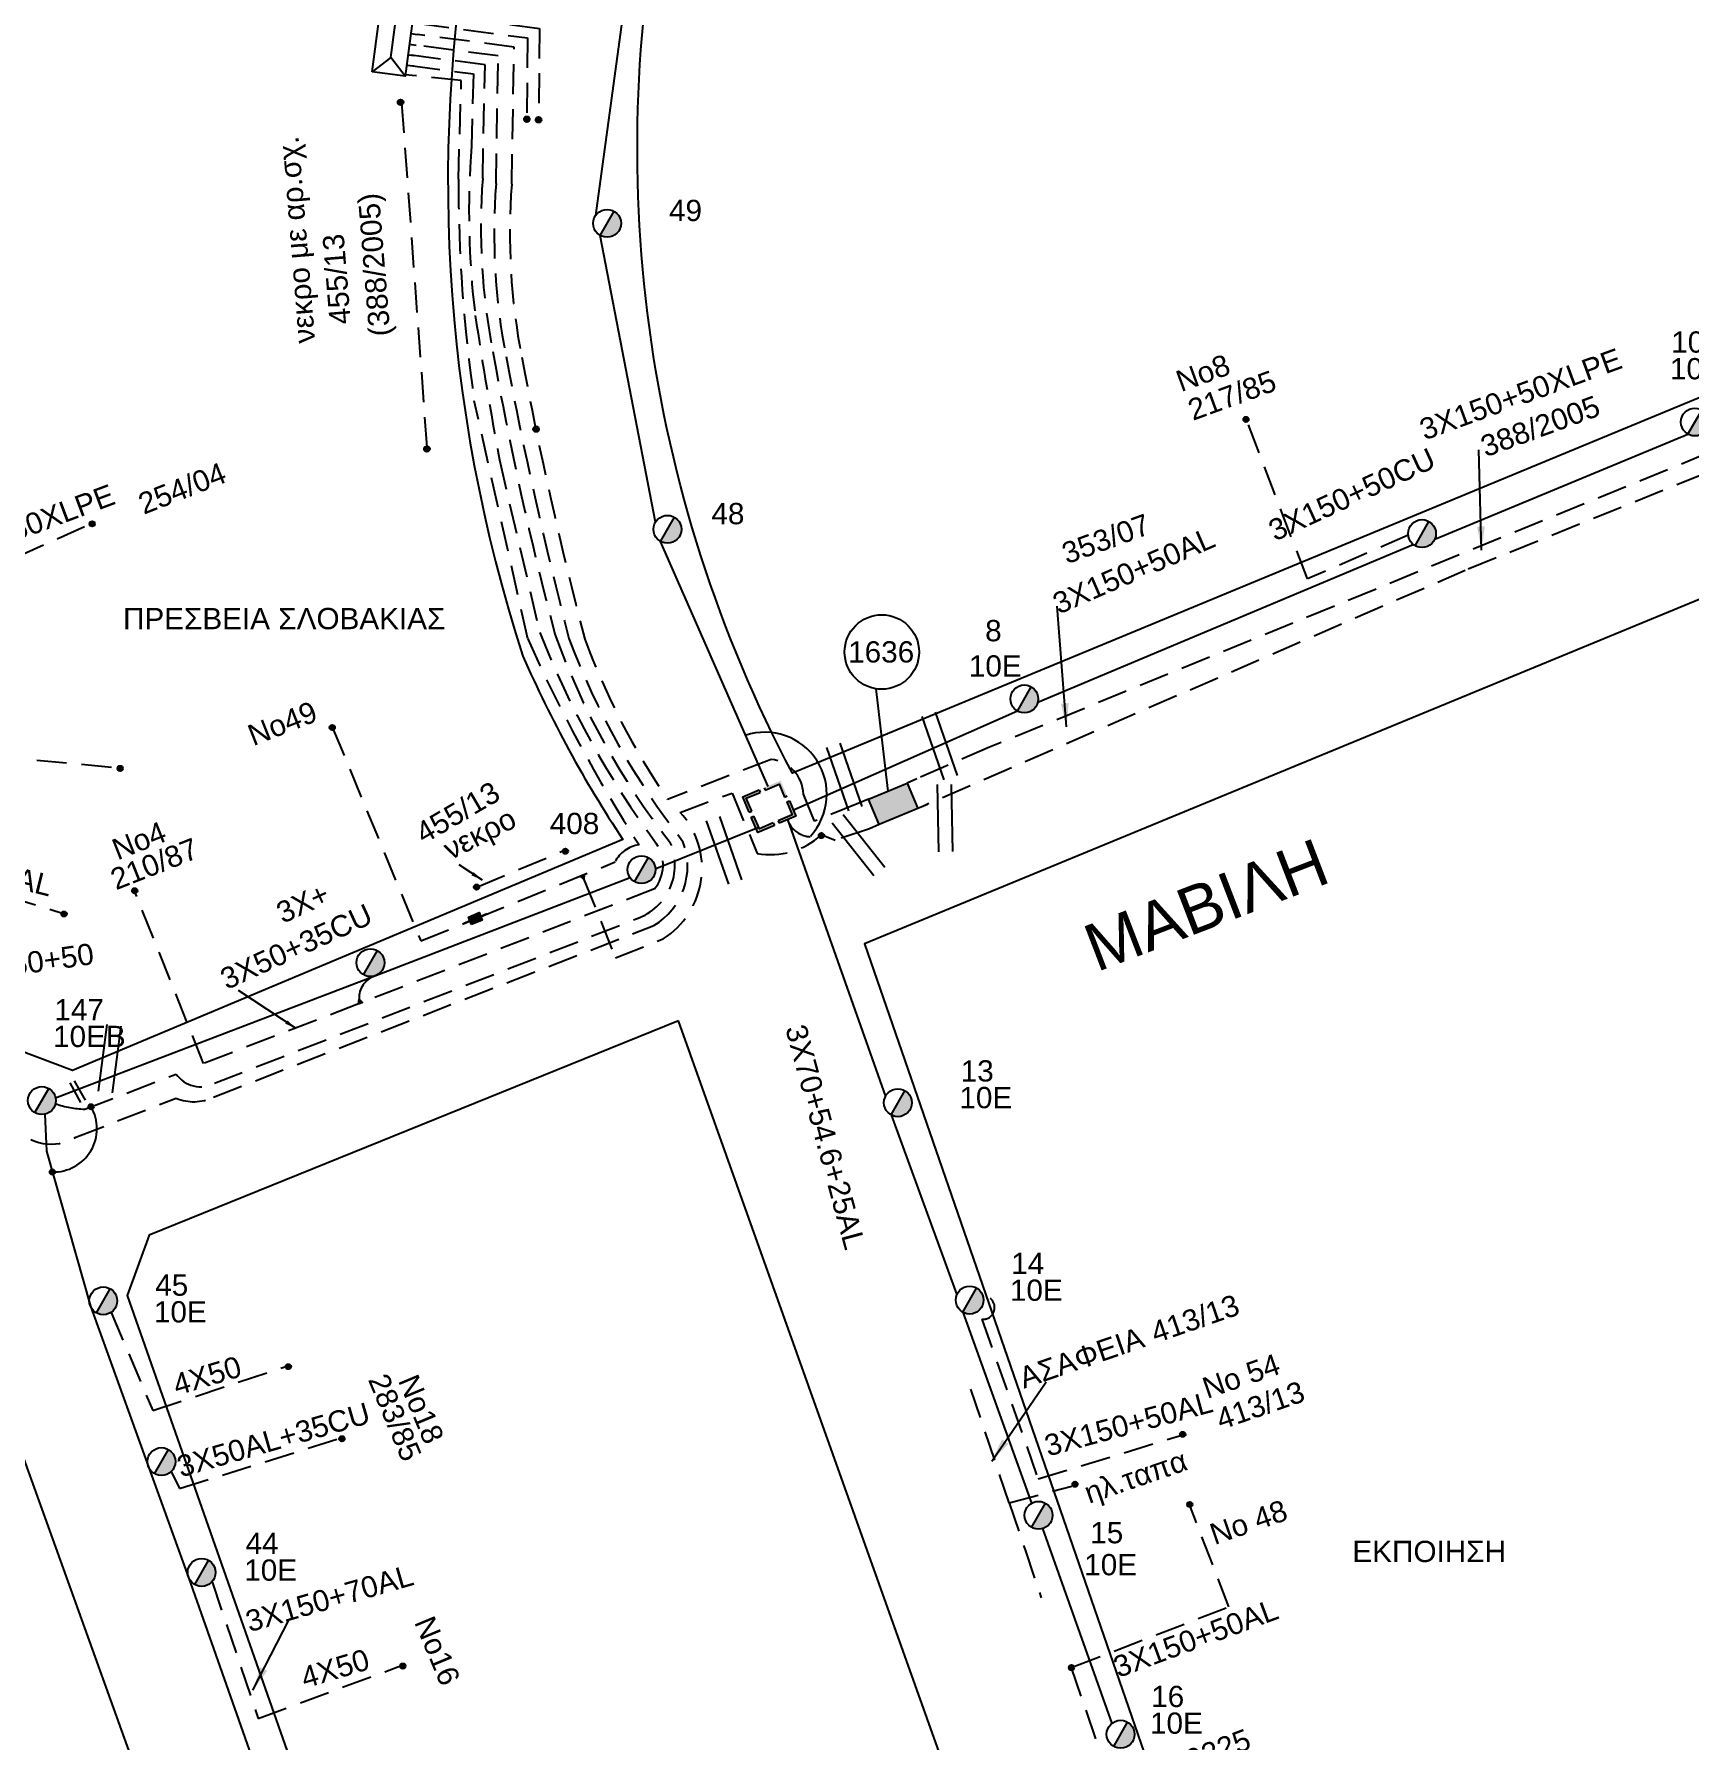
# Model space of a CAD drawing. Header units: millimetres. Extents: x 875 to 3140, y 727 to 1775.
# Drawn here: x 2015.8 to 2156, y 1036.3 to 1180.8 of the extents above; entities that cross this region are included whole.
import ezdxf
from ezdxf.enums import TextEntityAlignment as Align

# ---------------------------------------------------------------- set-up
doc = ezdxf.new("R2010")
doc.units = ezdxf.units.MM
doc.linetypes.add('DASHED', pattern=[19.05, 12.7, -6.35])
for name, color, linetype in [('Link Box 2 Διευθύνσεων', 7, 'Continuous'), ('Link Box 4 Διευθύνσεων', 7, 'Continuous'), ('Pillar OTE', 7, 'Continuous'), ('Γυμνά εναέρια ΧΤ (3Φ)   3x50+35CU', 7, 'Continuous'), ('Γυμνά εναέρια ΧΤ (3Φ)   4x50AL', 7, 'Continuous'), ('Γυμνά εναέρια ΧΤ και ΦΟΠ (3Φ)   4x50+16AL', 7, 'Continuous'), ('Εναέρια παροχή ΧΤ 4x16', 7, 'SYN_LINE'), ('Επιγραφές - Σχήματα', 7, 'Continuous'), ('Καλώδια ΧΤ   3x150+50AL', 7, 'DASHED'), ('Καλώδια ΧΤ   3x150+50AL XLPE', 7, 'DASHED'), ('Καλώδια ΧΤ   3x150+50CU', 7, 'DASHED'), ('Καλώδια ΧΤ   3x150+70AL', 7, 'DASHED'), ('Καλώδια ΧΤ   3x150AL+50CU', 7, 'DASHED'), ('Καλώδια ΧΤ   3x150AL+50XLPE', 7, 'DASHED'), ('Καλώδια ΧΤ   4x25CU', 7, 'DASHED'), ('Μηχανική τομή', 7, 'Continuous'), ('Στύλος ΦΜ', 7, 'Continuous'), ('Στύλος ΦΜ @ 1', 7, 'Continuous'), ('Συνδέσεις', 7, 'Continuous'), ('Συνεστραμμένα ΧΤ   3x70+54.6+25AL', 7, 'SYN_LINE'), ('Τομή', 7, 'Continuous'), ('Υποσταθμός πόλεως', 7, 'Continuous'), ('Υπόβαθρο ΔΕΗ', 7, 'Continuous'), ('Υπόγεια καλώδια Δικτύου ΧΤ και Παρ. ΧΤ - 3X150+70 AL', 7, 'DASHED'), ('Υπόγεια καλώδια Παροχών ΧΤ   .0225', 7, 'DASHED'), ('Υπόγεια καλώδια Παροχών ΧΤ   4x50AL', 7, 'DASHED')]:
    doc.layers.add(name, color=color, linetype=linetype)
doc.styles.add('ar', font='arial.ttf')
doc.styles.get("Standard").update_dxf_attribs({"font": 'arial.ttf'})
doc.linetypes.add('SYN_LINE', pattern='A,0.5,-0.0001,["/\\/\\/\\/",Standard,S=0.1,R=0,X=0,Y=-0.05],-0.25', length=0.7501)
doc.dimstyles.new('ISO-25', dxfattribs={"dimtxt": 2.5, "dimasz": 2.5, "dimexe": 1.25, "dimexo": 0.625, "dimtad": 1, "dimtxsty": 'Standard', "dimcen": 2.5, "dimadec": 0, "dimazin": 0, "dimtfac": 1, "dimtmove": 0, "dimatfit": 3, "dimfxl": 1, "dimarcsym": 0})

# ---------------------------------------------------------------- blocks, each defined once
blk = doc.blocks.new('ΥΠΑΡΧΩΝ ΤΣΙΜΕΝΤΕΝΙΟΣ ΣΤΥΛΟΣ')
at = {"layer": 'Στύλος ΦΜ'}
blk.add_hatch(color=256, dxfattribs=at).paths.add_polyline_path([(-1.29, -2.28, 0.574793), (2.62, 0, 0.268822), (1.3, 2.27)])
blk.add_line((-1.29, -2.28), (1.3, 2.27), dxfattribs=at)
blk.add_circle((0, 0), 2.62, dxfattribs=at)
at = {"layer": 'Στύλος ΦΜ', "flags": 4}
for tag, p in [('ΑΡΙΘΜΟΣ', (-4.68, 8.05)), ('ΤΥΠΟΣ', (-4.91, 3.03))]:
    blk.add_attdef(tag, p, '', height=4, dxfattribs=at)
blk = doc.blocks.new('ΤΟΜΗ')
at = {"layer": 'Τομή', "ltscale": 40}
for p, q in [((-5.68, 0), (5.68, 0)), ((5.68, -2.33), (-5.68, -2.33))]:
    blk.add_line(p, q, dxfattribs=at)
blk = doc.blocks.new('ΜΗΧΑΝΙΚΗ ΤΟΜΗ')
at = {"layer": 'Μηχανική τομή', "ltscale": 40}
for p, q in [((-1.89, 0.78), (1.89, 0.78)), ((1.89, 0), (-1.89, 0))]:
    blk.add_line(p, q, dxfattribs=at)
blk = doc.blocks.new('_ΣΥΝΔΕΣΗ')
at = {"layer": 'Συνδέσεις', "linetype": 'SYN_LINE', "ltscale": 40}
blk.add_hatch(color=256, dxfattribs=at).paths.add_polyline_path([(0.5, -0.01, 1), (-0.5, -0.01, 1)])
at = {"layer": 'Συνδέσεις'}
blk.add_circle((0, -0.01), 0.5, dxfattribs=at)
blk = doc.blocks.new('ΥΠΟΣΤΑΘΜΟΣ ΠΟΛΕΩΣ 13 ΑΝΑΧΩΡΗΣΕΩΝ')
at = {"layer": 'Υποσταθμός πόλεως', "ltscale": 40}
for p, q in [((-11.12, -2.82), (-11.12, -4)), ((-9.53, -2.82), (-9.53, -4)), ((-7.77, -2.82), (-7.77, -4)), ((-5.99, -2.82), (-5.99, -4)), ((-4.14, -2.82), (-4.14, -4)), ((-2.3, -2.82), (-2.3, -4)), ((-0.43, -2.82), (-0.43, -4)), ((1.54, -2.82), (1.54, -4)), ((3.43, -2.82), (3.43, -4)), ((5.39, -2.82), (5.39, -4)), ((7.32, -2.82), (7.32, -4)), ((9.32, -2.82), (9.32, -4)), ((11.11, -2.82), (11.11, -4))]:
    blk.add_line(p, q, dxfattribs=at)
blk.add_lwpolyline([(-11.43, 2.82), (11.43, 2.82), (11.43, -2.82), (-11.43, -2.82)], close=True, dxfattribs=at)
for points in [[(-8.62, 0), (-11.43, 2.82)], [(-11.43, -2.82), (-8.62, 0)], [(-8.62, 0), (8.62, 0)], [(8.62, 0), (11.43, 2.82)], [(11.43, -2.82), (8.62, 0)]]:
    blk.add_lwpolyline(points, dxfattribs=at)
at = {"layer": 'Υποσταθμός πόλεως', "linetype": 'SYN_LINE', "ltscale": 40, "flags": 1}
for tag, p in [('ΜΕΤΑΣΧΗΜΑΤΙΣΜΟΣ', (12.22, 1.68)), ('ΙΣΧΥΣ', (12.2, -1.11)), ('ΑΡΙΘΜΟΣ', (12.32, -3.83))]:
    blk.add_attdef(tag, p, '', height=1.8, dxfattribs=at)
blk = doc.blocks.new('LINK BOX 4 ΑΝΑΧΩΡΗΣΕΩΝ')
at = {"layer": 'Link Box 4 Διευθύνσεων', "ltscale": 40}
blk.add_hatch(color=256, dxfattribs=at).paths.add_polyline_path([(-3.54, 0), (-3.54, -4.67), (3.54, -4.67), (3.54, 0)])
for p, q in [((-3.54, 0), (-5.33, 0)), ((5.33, 0), (3.54, 0)), ((-3.54, -4.67), (-5.33, -4.67)), ((5.33, -4.67), (3.54, -4.67))]:
    blk.add_line(p, q, dxfattribs=at)
blk.add_lwpolyline([(-3.54, -4.67), (-3.54, 0), (3.54, 0), (3.54, -4.67)], close=True, dxfattribs=at)
blk = doc.blocks.new('LINK BOX 2 ΑΝΑΧΩΡΗΣΕΩΝ')
at = {"layer": 'Link Box 2 Διευθύνσεων', "ltscale": 40}
blk.add_hatch(color=256, dxfattribs=at).paths.add_polyline_path([(-2.02, 1.29), (-2.02, -1.45), (1.89, -1.45), (1.89, 1.29)])
for p, q in [((-2.02, -0.08), (-4.26, -0.08)), ((4.12, -0.08), (1.89, -0.08))]:
    blk.add_line(p, q, dxfattribs=at)
blk.add_lwpolyline([(-2.02, -1.45), (-2.02, 1.29), (1.89, 1.29), (1.89, -1.45)], close=True, dxfattribs=at)

msp = doc.modelspace()

# ---------------------------------------------------------------- hatches: boundary and pattern name
at = {"layer": 'Επιγραφές - Σχήματα', "ltscale": 20}
h = msp.add_hatch(color=256, dxfattribs=at)
h.paths.add_polyline_path([(2077.19, 1116.84), (2075.79, 1116.24), (2076.34, 1114.95), (2076.55, 1115.04), (2076.09, 1116.12), (2077.28, 1116.62)])
h.paths.add_polyline_path([(2079, 1117.61), (2077.61, 1117.02), (2077.7, 1116.8), (2078.88, 1117.31), (2079.34, 1116.23), (2079.56, 1116.32)])
h.paths.add_polyline_path([(2079.74, 1115.9), (2079.52, 1115.81), (2079.99, 1114.73), (2078.8, 1114.22), (2078.89, 1114.01), (2080.29, 1114.61)])
h.paths.add_polyline_path([(2078.38, 1114.04), (2077.2, 1113.53), (2076.73, 1114.61), (2076.52, 1114.53), (2077.08, 1113.23), (2078.47, 1113.83)])
at = {"layer": 'Καλώδια ΧΤ   3x150AL+50CU', "linetype": 'DASHED', "ltscale": 0.2}
h = msp.add_hatch(color=0, dxfattribs=at)
h.dxf.hatch_style = 1
h.paths.add_polyline_path([(2062.35, 1109.25), (2062.37, 1109.67), (2062.04, 1109.53)])
h = msp.add_hatch(color=0, dxfattribs=at)
h.dxf.hatch_style = 1
h.paths.add_polyline_path([(2043.26, 1098.7), (2043.6, 1098.83), (2043.3, 1099.12)])

# ---------------------------------------------------------------- linework, layer by layer
at = {"layer": 'Pillar OTE', "ltscale": 40}
for points in [[(2062.37, 1109.67), (2062.35, 1109.25), (2062.04, 1109.53), (2062.37, 1109.67)], [(2043.26, 1098.7), (2043.3, 1099.12), (2043.6, 1098.83), (2043.26, 1098.7)]]:
    msp.add_lwpolyline(points, dxfattribs=at)
at = {"layer": 'Γυμνά εναέρια ΧΤ (3Φ)   3x50+35CU', "color": 62, "linetype": 'DASHED', "ltscale": 0.2}
msp.add_lwpolyline([(2027.38, 1059.11), (2028.09, 1057.68), (2041.8, 1061.96)], dxfattribs=at)
at = {"layer": 'Γυμνά εναέρια ΧΤ (3Φ)   4x50AL', "color": 151, "linetype": 'DASHED', "ltscale": 0.2}
msp.add_lwpolyline([(2006.2, 1110.07), (2018.26, 1106.38)], dxfattribs=at)
at = {"layer": 'Γυμνά εναέρια ΧΤ και ΦΟΠ (3Φ)   4x50+16AL', "color": 62}
msp.add_lwpolyline([(2016.68, 1089.38), (2016.83, 1086.25), (2020.55, 1073.12), (2025.48, 1059.51), (2028.87, 1050.15), (2041.08, 1015.43), (2050.58, 988.9), (2056.68, 971.43), (2066.69, 942.17), (2074.94, 920.59)], dxfattribs=at)
at = {"layer": 'Επιγραφές - Σχήματα', "ltscale": 20}
for p, q in [((2077.19, 1116.84), (2077.28, 1116.62)), ((2077.61, 1117.02), (2077.7, 1116.8)), ((2079.34, 1116.23), (2079.56, 1116.32)), ((2079.52, 1115.81), (2079.74, 1115.9)), ((2076.34, 1114.95), (2076.55, 1115.04)), ((2076.52, 1114.53), (2076.73, 1114.61)), ((2078.38, 1114.04), (2078.47, 1113.83)), ((2078.8, 1114.22), (2078.89, 1114.01))]:
    msp.add_line(p, q, dxfattribs=at)
for points in [[(2077.7, 1116.8), (2078.88, 1117.31), (2079.34, 1116.23)], [(2076.34, 1114.95), (2075.79, 1116.24), (2077.19, 1116.84)], [(2076.55, 1115.04), (2076.09, 1116.12), (2077.28, 1116.62)], [(2079.52, 1115.81), (2079.99, 1114.73), (2078.8, 1114.22)], [(2079.74, 1115.9), (2080.29, 1114.61), (2078.89, 1114.01)], [(2078.47, 1113.83), (2077.08, 1113.23), (2076.52, 1114.53)], [(2078.38, 1114.04), (2077.2, 1113.53), (2076.73, 1114.61)]]:
    msp.add_lwpolyline(points, dxfattribs=at)
msp.add_arc((2077.67, 1116.48), 5.24, 317.2843, 108.4674, dxfattribs=at)
at = {"layer": 'Καλώδια ΧΤ   3x150+50AL', "color": 6, "ltscale": 0.2}
msp.add_lwpolyline([(2227.34, 1170.76), (2211.53, 1163.76), (2216.48, 1154.61), (2204.52, 1144.75), (2196.11, 1159.3), (2136.98, 1135.42), (2091.03, 1115.44)], dxfattribs=at)
at = {"layer": 'Καλώδια ΧΤ   3x150+50AL', "color": 27, "ltscale": 0.2}
msp.add_lwpolyline([(2227.75, 1169.58), (2213.93, 1163.3), (2219.75, 1155.22), (2209.98, 1147.65), (2200.33, 1162.92), (2168.21, 1149.72), (2096.68, 1120.44), (2089.69, 1117.4)], dxfattribs=at)
at = {"layer": 'Καλώδια ΧΤ   3x150+50AL', "color": 2, "ltscale": 0.2}
msp.add_lwpolyline([(2041.06, 1122.1), (2048.53, 1104.04), (2053.21, 1105.94)], dxfattribs=at)
for points in [[(2062.35, 1109.25), (2065.02, 1102.61), (2069.06, 1104.23, 0.467438), (2070.5, 1114.93), (2074.89, 1116.57), (2077.02, 1111.46, 0.233358), (2082.44, 1113.02)], [(2086.53, 1113.55), (2083.61, 1112.56), (2082.44, 1113.02, -0.433374), (2079.59, 1114.32)]]:
    msp.add_lwpolyline(points, format="xyb", dxfattribs=at)
at = {"layer": 'Καλώδια ΧΤ   3x150+50CU', "color": 173, "ltscale": 0.2}
msp.add_lwpolyline([(2132.15, 1138.39), (2123.61, 1134.7), (2118.44, 1148.19)], dxfattribs=at)
at = {"layer": 'Καλώδια ΧΤ   3x150+70AL', "color": 1, "ltscale": 0.2}
msp.add_lwpolyline([(2103.69, 1042.54), (2116.96, 1047.67), (2113.62, 1056.32)], dxfattribs=at)
at = {"layer": 'Καλώδια ΧΤ   3x150AL+50CU', "color": 0, "linetype": 'DASHED', "ltscale": 0.2}
for points in [[(2048.51, 1182.64), (2058.58, 1181.32), (2058.52, 1173.7)], [(2048.38, 1181.72), (2057.56, 1180.51), (2057.5, 1173.71)], [(2046.9, 1175), (2049.05, 1145.77)], [(2053.29, 1108.61), (2060.63, 1111.69)]]:
    msp.add_lwpolyline(points, dxfattribs=at)
at = {"layer": 'Καλώδια ΧΤ   3x150AL+50CU', "color": 1, "linetype": 'DASHED', "ltscale": 0.2}
msp.add_lwpolyline([(2085.62, 1115.7), (2081.87, 1114.19), (2080.93, 1116.46, 0.37607), (2078.2, 1119.41), (2069.42, 1116.03, -0.059522), (2062.41, 1129.6, -0.017508), (2057.08, 1153.48, -0.067029), (2056.23, 1168.13), (2056.43, 1179.73), (2056.43, 1179.73), (2048.26, 1180.8)], format="xyb", dxfattribs=at)
at = {"layer": 'Καλώδια ΧΤ   3x150AL+50CU', "color": 30, "linetype": 'DASHED', "ltscale": 0.2}
msp.add_lwpolyline([(2003.75, 1106.72), (2004.45, 1106.59), (2002.19, 1098.24), (2014.39, 1093.65, 0.884835), (2019.31, 1087.42), (2027.81, 1090.73, 0.217004), (2030.97, 1090.82), (2068.26, 1105.35, 0.365722), (2070.73, 1112.47, -0.07698), (2061.08, 1129.65, -0.017508), (2055.75, 1153.52, -0.067029), (2054.9, 1168.18), (2055.09, 1178.98), (2047.85, 1179.93)], format="xyb", dxfattribs=at)
at = {"layer": 'Καλώδια ΧΤ   3x150AL+50CU', "color": 62, "linetype": 'DASHED', "ltscale": 0.2}
msp.add_lwpolyline([(2017.59, 1090.26, 0.076345), (2020.07, 1089.8), (2027.81, 1092.77, 0.376435), (2031.05, 1091.99), (2066.84, 1105.94, 0.434416), (2069.66, 1112.38, -0.081422), (2059.89, 1130.03, -0.020433), (2054.63, 1153.95, -0.067029), (2053.77, 1168.61), (2053.97, 1178.23), (2047.73, 1179.04)], format="xyb", dxfattribs=at)
at = {"layer": 'Καλώδια ΧΤ   3x150AL+50CU', "color": 173, "linetype": 'DASHED', "ltscale": 0.2}
msp.add_lwpolyline([(2047.62, 1178.17), (2052.99, 1177.46), (2052.82, 1171.35, 0.048921), (2053.14, 1157.01, 0.007818), (2055.19, 1144.77), (2058.6, 1130.16, 0.065697), (2068.5, 1112.26, -0.33479), (2068.32, 1108.46), (2043.26, 1098.71), (2030.14, 1093.67), (2030.14, 1093.67), (2024.26, 1108.35)], format="xyb", dxfattribs=at)
at = {"layer": 'Καλώδια ΧΤ   3x150AL+50CU', "color": 2, "linetype": 'DASHED', "ltscale": 0.2}
msp.add_lwpolyline([(2053.21, 1105.94), (2064.98, 1110.73, -0.250877), (2067.01, 1112.18, -0.038492), (2057.59, 1129.62), (2053.06, 1149.78, -0.036753), (2051.72, 1168.56), (2051.96, 1176.9), (2047.81, 1177.34)], format="xyb", dxfattribs=at)
at = {"layer": 'Καλώδια ΧΤ   3x150AL+50CU', "color": 151, "ltscale": 0.2}
msp.add_lwpolyline([(1994.34, 1101.51), (2001.47, 1099.29), (2003.93, 1100.06), (2006.2, 1110.07), (2008.42, 1120.06), (2023.01, 1118.71)], dxfattribs=at)
at = {"layer": 'Καλώδια ΧΤ   3x150AL+50CU', "color": 85, "ltscale": 0.2}
msp.add_lwpolyline([(2096.04, 1072.01), (2100.8, 1058.5), (2113.07, 1062.22)], dxfattribs=at)
at = {"layer": 'Καλώδια ΧΤ   3x150AL+50CU', "color": 1, "ltscale": 0.2}
msp.add_lwpolyline([(2113.16, 936.9, -0.599028), (2119.65, 940.36), (2136.42, 946.34), (2103.63, 1042.52), (2103.64, 1042.52)], format="xyb", dxfattribs=at)
at = {"layer": 'Καλώδια ΧΤ   3x150AL+50CU', "color": 173, "linetype": 'DASHED', "ltscale": 0.2}
msp.add_arc((2045.27, 1099.21), 1.97, 109.0112, 182.632, dxfattribs=at)
at = {"layer": 'Καλώδια ΧΤ   3x150AL+50CU', "color": 85, "ltscale": 0.2}
msp.add_arc((2096.13, 1073), 0.995, 264.9873, 90.2504, dxfattribs=at)
at = {"layer": 'Καλώδια ΧΤ   3x150AL+50XLPE', "color": 30, "ltscale": 0.2}
msp.add_lwpolyline([(1949.92, 1120.98), (1959.33, 1116.26, -0.741416), (1964.65, 1115.08, 0.002274), (1964.65, 1115.08), (1990.87, 1103.12), (1991.99, 1103.86, -0.562782), (1996.18, 1101.88), (2001.56, 1100.22), (2007.31, 1121.56), (2003.85, 1131.83), (2020.65, 1139.42)], format="xyb", dxfattribs=at)
at = {"layer": 'Καλώδια ΧΤ   4x25CU', "color": 0, "ltscale": 0.2}
for points in [[(2098.36, 1056.46), (2095.03, 1066.34)], [(2098.36, 1056.46), (2103.66, 1057.89)], [(2098.36, 1056.46), (2099.7, 1052.49)], [(2099.7, 1052.49), (2101.06, 1048.43)]]:
    msp.add_lwpolyline(points, dxfattribs=at)
at = {"layer": 'Συνεστραμμένα ΧΤ   3x70+54.6+25AL', "color": 2, "ltscale": 20}
for points in [[(2063.34, 1165.48), (2066.72, 1190.13)], [(2068.41, 1139.5), (2063.73, 1163.78)], [(2077.94, 1117.11), (2068.84, 1137.87)]]:
    msp.add_lwpolyline(points, dxfattribs=at)
at = {"layer": 'Συνεστραμμένα ΧΤ   3x70+54.6+25AL', "color": 173, "ltscale": 20}
for points in [[(2134.4, 1138.07), (2155.83, 1146.95)], [(2100.79, 1124.26), (2132.57, 1137.62)], [(2080.03, 1115.12), (2099.06, 1123.52)], [(2017.6, 1090.75), (2044.63, 1101.08), (2066.25, 1109.41)]]:
    msp.add_lwpolyline(points, dxfattribs=at)
at = {"layer": 'Συνεστραμμένα ΧΤ   3x70+54.6+25AL', "color": 85, "ltscale": 20}
for points in [[(2079.59, 1114.32), (2087.88, 1090.87)], [(2088.35, 1089.32), (2093.92, 1074.08)], [(2094.43, 1072.61), (2100.26, 1056.44)], [(2101.19, 1054.29), (2107.05, 1037.79)]]:
    msp.add_lwpolyline(points, dxfattribs=at)
at = {"layer": 'Συνεστραμμένα ΧΤ   3x70+54.6+25AL', "color": 30, "ltscale": 20}
msp.add_lwpolyline([(2068.39, 1110.15), (2077.07, 1113.66)], dxfattribs=at)
at = {"layer": 'Υπόβαθρο ΔΕΗ'}
for points in [[(2069.21, 1250.33, 0.03899), (2053.38, 1193.93, 0.128727), (2057.18, 1128.15, 0.042501), (2065.64, 1112.64), (2019.04, 1093.07), (2004.88, 1098.4), (2009.68, 1120.74, 0.053374), (1977.18, 1194.35, 0.114791), (1953.95, 1220.62, 0.077564), (1924.77, 1234.88, 0.028872), (1887.25, 1242.79, -0.004135), (1917.32, 1315.81, -0.002487), (2069.21, 1250.33, 0.208963)], [(2199.96, 1196.3, 0.193435), (2198.3, 1167.22), (2080, 1118.25, -0.177997), (2069.54, 1195.58, -0.038623), (2082.85, 1244.77), (2199.96, 1196.3)]]:
    msp.add_lwpolyline(points, format="xyb", dxfattribs=at)
for points in [[(2158.23, 1133.55), (2086.11, 1103.8), (2116.63, 1015.54), (2147.9, 927.08), (2177.93, 843.71), (2247.3, 866.73), (2250.67, 874.08), (2225.15, 945.51), (2196.98, 1023.53), (2158.23, 1133.55)], [(2087.07, 1125.39), (2088.08, 1116.73)], [(2070.36, 1097.29), (2025.53, 1079.12), (2023.66, 1074.02), (2055.55, 983.18), (2072.76, 934.31), (2078.49, 933.32), (2119.34, 948.38), (2120.21, 950.74), (2107.38, 993.39), (2070.36, 1097.29)], [(2010.1, 1073.52), (2042.12, 984.48), (2088.63, 855.15)]]:
    msp.add_lwpolyline(points, dxfattribs=at)
msp.add_circle((2087.57, 1128.51), 3.15, dxfattribs=at)
msp.add_arc((2017.44, 1088.15), 3.67, 268.238, 30.3852, dxfattribs=at)
at = {"layer": 'Υπόγεια καλώδια Παροχών ΧΤ   4x50AL', "color": 62, "linetype": 'DASHED', "ltscale": 0.2}
for points in [[(2022.3, 1072.59), (2025.84, 1064.28), (2037.27, 1068.06)], [(2030.85, 1049.78), (2034.76, 1038.21), (2046.96, 1042.71)]]:
    msp.add_lwpolyline(points, dxfattribs=at)

# ---------------------------------------------------------------- block references
at = {"layer": 'Link Box 2 Διευθύνσεων', "xscale": 0.25, "yscale": 0.25, "zscale": 0.25, "rotation": 23.16467509942102}
msp.add_blockref('LINK BOX 2 ΑΝΑΧΩΡΗΣΕΩΝ', (2053.16, 1105.96), dxfattribs=at)
at = {"layer": 'Link Box 4 Διευθύνσεων', "xscale": 0.5000000000000004, "yscale": 0.5000000000000004, "zscale": 0.5000000000000004, "rotation": 22.80355342783125}
msp.add_blockref('LINK BOX 4 ΑΝΑΧΩΡΗΣΕΩΝ', (2088.08, 1116.73), dxfattribs=at)
at = {"layer": 'Μηχανική τομή', "xscale": 0.5000000000001332, "yscale": 0.5000000000001332, "zscale": 0.5000000000001332, "rotation": 298.6929187798078}
msp.add_blockref('ΜΗΧΑΝΙΚΗ ΤΟΜΗ', (2019.3, 1091.19), dxfattribs=at)
at = {"layer": 'Στύλος ΦΜ @ 1', "ltscale": 40}
ref = msp.add_blockref('ΥΠΑΡΧΩΝ ΤΣΙΜΕΝΤΕΝΙΟΣ ΣΤΥΛΟΣ', (2064.31, 1164.81), dxfattribs=dict(at, xscale=0.4499999999998181, yscale=0.4499999999998181, zscale=0.4499999999998181))
ref.add_attrib('ΤΥΠΟΣ', '49', (2069.55, 1165), dxfattribs={"layer": 'Στύλος ΦΜ', "height": 1.8, "flags": 4})
ref = msp.add_blockref('ΥΠΑΡΧΩΝ ΤΣΙΜΕΝΤΕΝΙΟΣ ΣΤΥΛΟΣ', (2156.42, 1147.98), dxfattribs=dict(at, xscale=0.4499999999998181, yscale=0.4499999999998181, zscale=0.4499999999998181))
ref.add_attrib('ΤΥΠΟΣ', '10B', (2154.31, 1151.6), dxfattribs={"layer": 'Στύλος ΦΜ', "height": 1.8, "flags": 4})
ref.add_attrib('ΑΡΙΘΜΟΣ', '10', (2154.42, 1153.86), dxfattribs={"layer": 'Στύλος ΦΜ', "height": 1.8, "flags": 4})
ref = msp.add_blockref('ΥΠΑΡΧΩΝ ΤΣΙΜΕΝΤΕΝΙΟΣ ΣΤΥΛΟΣ', (2069.42, 1138.9), dxfattribs=dict(at, xscale=0.4499999999998181, yscale=0.4499999999998181, zscale=0.4499999999998181))
ref.add_attrib('ΤΥΠΟΣ', '48', (2073.14, 1139.33), dxfattribs={"layer": 'Στύλος ΦΜ', "height": 1.8, "flags": 4})
at = {"layer": 'Στύλος ΦΜ @ 1', "ltscale": 40, "xscale": 0.4499999999998181, "yscale": 0.4499999999998181, "zscale": 0.4499999999998181}
for p in [(2133.32, 1138.54), (2044.27, 1102.2), (2026.57, 1059.96)]:
    msp.add_blockref('ΥΠΑΡΧΩΝ ΤΣΙΜΕΝΤΕΝΙΟΣ ΣΤΥΛΟΣ', p, dxfattribs=at)
at = {"layer": 'Στύλος ΦΜ @ 1', "ltscale": 40}
ref = msp.add_blockref('ΥΠΑΡΧΩΝ ΤΣΙΜΕΝΤΕΝΙΟΣ ΣΤΥΛΟΣ', (2099.64, 1124.54), dxfattribs=dict(at, xscale=0.4499999999998181, yscale=0.4499999999998181, zscale=0.4499999999998181))
ref.add_attrib('ΤΥΠΟΣ', '10E', (2094.94, 1126.43), dxfattribs={"layer": 'Στύλος ΦΜ', "height": 1.8, "flags": 4})
ref.add_attrib('ΑΡΙΘΜΟΣ', '8', (2096.32, 1129.42), dxfattribs={"layer": 'Στύλος ΦΜ', "height": 1.8, "flags": 4})
ref = msp.add_blockref('ΥΠΑΡΧΩΝ ΤΣΙΜΕΝΤΕΝΙΟΣ ΣΤΥΛΟΣ', (2067.22, 1110.08), dxfattribs=dict(at, xscale=0.4499999999998181, yscale=0.4499999999998181, zscale=0.4499999999998181))
ref.add_attrib('ΤΥΠΟΣ', '408', (2059.45, 1113.09), dxfattribs={"layer": 'Στύλος ΦΜ', "height": 1.8, "flags": 4})
ref = msp.add_blockref('ΥΠΑΡΧΩΝ ΤΣΙΜΕΝΤΕΝΙΟΣ ΣΤΥΛΟΣ', (2016.44, 1090.53), dxfattribs=dict(at, xscale=0.4499999999998181, yscale=0.4499999999998181, zscale=0.4499999999998181))
ref.add_attrib('ΤΥΠΟΣ', '10EB', (2017.39, 1095.06), dxfattribs={"layer": 'Στύλος ΦΜ', "height": 1.8, "flags": 4})
ref.add_attrib('ΑΡΙΘΜΟΣ', '147', (2017.5, 1097.32), dxfattribs={"layer": 'Στύλος ΦΜ', "height": 1.8, "flags": 4})
ref = msp.add_blockref('ΥΠΑΡΧΩΝ ΤΣΙΜΕΝΤΕΝΙΟΣ ΣΤΥΛΟΣ', (2088.93, 1090.34), dxfattribs=dict(at, xscale=0.4499999999998181, yscale=0.4499999999998181, zscale=0.4499999999998181))
ref.add_attrib('ΤΥΠΟΣ', '10E', (2094.14, 1089.88), dxfattribs={"layer": 'Στύλος ΦΜ', "height": 1.8, "flags": 4})
ref.add_attrib('ΑΡΙΘΜΟΣ', '13', (2094.25, 1092.14), dxfattribs={"layer": 'Στύλος ΦΜ', "height": 1.8, "flags": 4})
ref = msp.add_blockref('ΥΠΑΡΧΩΝ ΤΣΙΜΕΝΤΕΝΙΟΣ ΣΤΥΛΟΣ', (2095.01, 1073.63), dxfattribs=dict(at, xscale=0.4499999999998181, yscale=0.4499999999998181, zscale=0.4499999999998181))
ref.add_attrib('ΤΥΠΟΣ', '10E', (2098.42, 1073.57), dxfattribs={"layer": 'Στύλος ΦΜ', "height": 1.8, "flags": 4})
ref.add_attrib('ΑΡΙΘΜΟΣ', '14', (2098.53, 1075.84), dxfattribs={"layer": 'Στύλος ΦΜ', "height": 1.8, "flags": 4})
ref = msp.add_blockref('ΥΠΑΡΧΩΝ ΤΣΙΜΕΝΤΕΝΙΟΣ ΣΤΥΛΟΣ', (2021.64, 1073.57), dxfattribs=dict(at, xscale=0.4499999999998181, yscale=0.4499999999998181, zscale=0.4499999999998181))
ref.add_attrib('ΤΥΠΟΣ', '10E', (2025.93, 1071.74), dxfattribs={"layer": 'Στύλος ΦΜ', "height": 1.8, "flags": 4})
ref.add_attrib('ΑΡΙΘΜΟΣ', '45', (2026.04, 1074), dxfattribs={"layer": 'Στύλος ΦΜ', "height": 1.8, "flags": 4})
ref = msp.add_blockref('ΥΠΑΡΧΩΝ ΤΣΙΜΕΝΤΕΝΙΟΣ ΣΤΥΛΟΣ', (2100.84, 1055.41), dxfattribs=dict(at, xscale=0.4499999999998181, yscale=0.4499999999998181, zscale=0.4499999999998181))
ref.add_attrib('ΤΥΠΟΣ', '10E', (2104.71, 1050.33), dxfattribs={"layer": 'Στύλος ΦΜ', "height": 1.8, "flags": 4})
ref.add_attrib('ΑΡΙΘΜΟΣ', '15', (2105.22, 1053.04), dxfattribs={"layer": 'Στύλος ΦΜ', "height": 1.8, "flags": 4})
ref = msp.add_blockref('ΥΠΑΡΧΩΝ ΤΣΙΜΕΝΤΕΝΙΟΣ ΣΤΥΛΟΣ', (2029.97, 1050.57), dxfattribs=dict(at, xscale=0.4499999999998181, yscale=0.4499999999998181, zscale=0.4499999999998181))
ref.add_attrib('ΤΥΠΟΣ', '10E', (2033.58, 1049.87), dxfattribs={"layer": 'Στύλος ΦΜ', "height": 1.8, "flags": 4})
ref.add_attrib('ΑΡΙΘΜΟΣ', '44', (2033.69, 1052.13), dxfattribs={"layer": 'Στύλος ΦΜ', "height": 1.8, "flags": 4})
ref = msp.add_blockref('ΥΠΑΡΧΩΝ ΤΣΙΜΕΝΤΕΝΙΟΣ ΣΤΥΛΟΣ', (2107.79, 1036.87), dxfattribs=dict(at, xscale=0.4499999999998181, yscale=0.4499999999998181, zscale=0.4499999999998181))
ref.add_attrib('ΤΥΠΟΣ', '10E', (2110.28, 1036.91), dxfattribs={"layer": 'Στύλος ΦΜ', "height": 1.8, "flags": 4})
ref.add_attrib('ΑΡΙΘΜΟΣ', '16', (2110.38, 1039.17), dxfattribs={"layer": 'Στύλος ΦΜ', "height": 1.8, "flags": 4})
at = {"layer": 'Συνδέσεις'}
for p, xscale, yscale, zscale in [((2046.82, 1175.06), 0.4777242751394019, 0.4777242751394019, 0.4777242751394019), ((2057.51, 1173.63), 0.4777242751394019, 0.4777242751394019, 0.4777242751394019), ((2058.5, 1173.58), 0.4777242751394019, 0.4777242751394019, 0.4777242751394019), ((2058.29, 1147.39), 0.4777242751394019, 0.4777242751394019, 0.4777242751394019), ((2118.41, 1148.21), 0.4500000000000455, 0.4500000000000455, 0.4500000000000455), ((2049.05, 1145.71), 0.4777242751394019, 0.4777242751394019, 0.4777242751394019), ((2020.7, 1139.37), 0.4500000000000455, 0.4500000000000455, 0.4500000000000455), ((2041.03, 1122.12), 0.4500000000000455, 0.4500000000000455, 0.4500000000000455), ((2023.07, 1118.66), 0.4500000000000455, 0.4500000000000455, 0.4500000000000455), ((2082.45, 1112.97), 0.4500000000000455, 0.4500000000000455, 0.4500000000000455), ((2060.78, 1111.64), 0.4500000000000455, 0.4500000000000455, 0.4500000000000455), ((2024.31, 1108.3), 0.4500000000000455, 0.4500000000000455, 0.4500000000000455), ((2053.26, 1108.61), 0.4500000000000455, 0.4500000000000455, 0.4500000000000455), ((2018.32, 1106.33), 0.4500000000000455, 0.4500000000000455, 0.4500000000000455), ((2020.61, 1090.01), 0.4500000000000455, 0.4500000000000455, 0.4500000000000455), ((2017.33, 1084.48), 0.4500000000000455, 0.4500000000000455, 0.4500000000000455), ((2037.32, 1068), 0.4500000000000455, 0.4500000000000455, 0.4500000000000455), ((2113.05, 1062.27), 0.4500000000000455, 0.4500000000000455, 0.4500000000000455), ((2041.85, 1061.9), 0.4500000000000455, 0.4500000000000455, 0.4500000000000455), ((2103.93, 1058.04), 0.4500000000000455, 0.4500000000000455, 0.4500000000000455), ((2113.65, 1056.33), 0.4500000000000455, 0.4500000000000455, 0.4500000000000455), ((2047.01, 1042.65), 0.4500000000000455, 0.4500000000000455, 0.4500000000000455), ((2103.63, 1042.52), 0.4500000000000455, 0.4500000000000455, 0.4500000000000455)]:
    msp.add_blockref('_ΣΥΝΔΕΣΗ', p, dxfattribs=dict(at, xscale=xscale, yscale=yscale, zscale=zscale))
at = {"layer": 'Τομή'}
for p, xscale, yscale, zscale, rotation in [((2091.91, 1120.36), 0.4999999999999743, 0.4999999999999743, 0.4999999999999743, 109.1527687509698), ((2083.84, 1117.73), 0.4999999999999743, 0.4999999999999743, 0.4999999999999743, 109.1527687509698), ((2092.34, 1114.44), 0.4999999999999743, 0.4999999999999743, 0.4999999999999743, 91.0838850819454), ((2073.67, 1111.53), 0.5000000000000088, 0.5000000000000088, 0.5000000000000088, 109.1528213768329), ((2085.14, 1111.79), 0.4999999999999743, 0.4999999999999743, 0.4999999999999743, 128.3055375019282), ((2021.6, 1094.15), 0.499999999999951, 0.499999999999951, 0.499999999999951, 82.60764162664573)]:
    msp.add_blockref('ΤΟΜΗ', p, dxfattribs=dict(at, xscale=xscale, yscale=yscale, zscale=zscale, rotation=rotation))
at = {"layer": 'Υποσταθμός πόλεως', "xscale": 0.4999999999999999, "yscale": 0.4999999999999999, "zscale": 0.4999999999999999, "rotation": 82.51698806563425}
msp.add_blockref('ΥΠΟΣΤΑΘΜΟΣ ΠΟΛΕΩΣ 13 ΑΝΑΧΩΡΗΣΕΩΝ', (2046.55, 1183.12), dxfattribs=at)

# ---------------------------------------------------------------- texts
at = {"layer": 'Γυμνά εναέρια ΧΤ (3Φ)   3x50+35CU', "ltscale": 20}
for s, p in [('3X+', (2038.53, 1107.25)), ('3X50+35CU', (2037.98, 1103.57))]:
    msp.add_text(s, height=1.8, rotation=24.6406, dxfattribs=at).set_placement(p, align=Align.MIDDLE)
at = {"layer": 'Γυμνά εναέρια ΧΤ (3Φ)   4x50AL', "ltscale": 20}
msp.add_text('4X50AL', height=1.8, rotation=346.2121, dxfattribs=at).set_placement((2012.93, 1109.74), align=Align.MIDDLE)
at = {"layer": 'Εναέρια παροχή ΧΤ 4x16', "ltscale": 20}
for s, p in [('413/13', (2114.08, 1072.1)), ('AΣΑΦΕΙΑ', (2104.48, 1068.76)), ('No 54', (2118, 1067.19)), ('413/13', (2119.61, 1064.76)), ('ηλ.ταπα', (2109.14, 1058.48)), ('No 48', (2118.62, 1054.83))]:
    msp.add_text(s, height=1.8, rotation=19.0423, dxfattribs=at).set_placement(p, align=Align.MIDDLE)
at = {"layer": 'Επιγραφές - Σχήματα', "ltscale": 20, "attachment_point": 1, "style": 'ar'}
for s, insert, char_height, width, rotation in [('νεκρο με αρ.σχ.', (2037.8, 1154.57), 1.8, 19.3816, 94.6391), ('(388/2005)', (2044.17, 1155.16), 1.8, 19.3816, 94.6391), ('455/13', (2040.82, 1156.17), 1.8, 19.3816, 94.6391), ('Νο8', (2112.29, 1152.2), 1.8, 19.3816, 20.1099), ('217/85', (2113.3, 1149.77), 1.8, 19.3816, 20.1099), ('388/2005', (2138.09, 1146.68), 1.8, 19.3816, 20.1099), ('254/04', (2024.41, 1141.8), 1.8, 19.3816, 21.5646), ('353/07', (2102.62, 1137.62), 1.8, 19.3816, 20.1099), ('Νο49', (2033.68, 1122.2), 1.8, 19.3816, 21.5646), ('455/13', (2047.87, 1113.77), 1.8, 19.3816, 30.2754), ('νεκρο', (2050.22, 1112.46), 1.8, 19.3816, 27.0322), ('Νο4', (2022.19, 1112.53), 1.8, 19.3816, 21.5646), ('210/87', (2022.06, 1110), 1.8, 19.3816, 21.5646), ('MABIΛΗ', (2104.32, 1105.12), 4, 36.7293, 21.0536), ('283/85', (2045.7, 1067.6), 1.8, 19.3816, 292.6525), ('Νο18', (2048.24, 1067.52), 1.8, 19.3816, 292.6525), ('3Χ50AL+35CU', (2027.71, 1060.34), 1.8, 19.3816, 16.0696), ('Νο16', (2049.61, 1047.06), 1.8, 19.3816, 292.6525)]:
    msp.add_mtext(s, dxfattribs=dict(at, insert=insert, char_height=char_height, width=width, rotation=rotation))
at = {"layer": 'Επιγραφές - Σχήματα', "color": 1, "ltscale": 20, "char_height": 1.8, "attachment_point": 1, "style": 'ar'}
for s, insert, width in [('ΠΡΕΣΒΕΙΑ ΣΛΟΒΑΚΙΑΣ', (2023.31, 1132.24), 26.0541), ('\\pt9;ΕΚΠΟΙΗΣΗ', (2127.42, 1053.25), 25.2398)]:
    msp.add_mtext(s, dxfattribs=dict(at, insert=insert, width=width))
at = {"layer": 'Επιγραφές - Σχήματα', "ltscale": 20, "insert": (2084.72, 1129.42), "char_height": 1.8, "width": 12.9412, "attachment_point": 1, "style": 'ar'}
msp.add_mtext('1636', dxfattribs=at)
at = {"layer": 'Καλώδια ΧΤ   3x150+50AL', "ltscale": 0.2}
for rotation, p in [(23.4803, (2108.9, 1135.41)), (15.1361, (2108.46, 1063.16)), (20.3279, (2114.15, 1045.01))]:
    msp.add_text('3X150+50AL', height=1.8, rotation=rotation, dxfattribs=at).set_placement(p, align=Align.MIDDLE)
at = {"layer": 'Καλώδια ΧΤ   3x150+50AL XLPE', "ltscale": 20, "insert": (2132.92, 1148.11), "char_height": 1.8, "width": 19.3816, "attachment_point": 1, "rotation": 20.1099, "style": 'ar'}
msp.add_mtext('3Χ150+50XLPE', dxfattribs=at)
at = {"layer": 'Καλώδια ΧΤ   3x150+50CU', "ltscale": 0.2}
msp.add_text('3X150+50CU', height=1.8, rotation=24.8326, dxfattribs=at).set_placement((2127.37, 1141.86), align=Align.MIDDLE)
at = {"layer": 'Καλώδια ΧΤ   3x150AL+50CU', "ltscale": 20, "insert": (2009.27, 1102.24), "char_height": 1.8, "width": 19.3816, "attachment_point": 1, "rotation": 8.1742, "style": 'ar'}
msp.add_mtext('3Χ150+50', dxfattribs=at)
at = {"layer": 'Καλώδια ΧΤ   3x150AL+50XLPE', "ltscale": 0.2}
msp.add_text('3X150AL+50XLPE', height=1.8, rotation=20.4707, dxfattribs=at).set_placement((2012.62, 1138.25), align=Align.MIDDLE)
at = {"layer": 'Συνεστραμμένα ΧΤ   3x70+54.6+25AL', "ltscale": 20}
msp.add_text('3X70+54.6+25AL', height=1.8, rotation=285.081, dxfattribs=at).set_placement((2082.8, 1087.45), align=Align.MIDDLE)
at = {"layer": 'Υπόγεια καλώδια Δικτύου ΧΤ και Παρ. ΧΤ - 3X150+70 AL', "ltscale": 20, "insert": (2033.52, 1047.23), "char_height": 1.8, "width": 19.3816, "attachment_point": 1, "rotation": 16.0696, "style": 'ar'}
msp.add_mtext('3Χ150+70AL', dxfattribs=at)
at = {"layer": 'Υπόγεια καλώδια Παροχών ΧΤ   .0225', "ltscale": 0.2}
msp.add_text('.0225', height=1.8, rotation=20.6306, dxfattribs=at).set_placement((2115.72, 1035.44), align=Align.MIDDLE)
at = {"layer": 'Υπόγεια καλώδια Παροχών ΧΤ   4x50AL', "ltscale": 20, "char_height": 1.8, "width": 19.3816, "attachment_point": 1, "rotation": 16.687, "style": 'ar'}
for insert in [(2027.36, 1067.26), (2038.2, 1042.46)]:
    msp.add_mtext('4Χ50', dxfattribs=dict(at, insert=insert))

# ---------------------------------------------------------------- leaders
at = {"layer": 'Επιγραφές - Σχήματα', "ltscale": 40}
for points, override in [([(2138.36, 1137.14), (2138.13, 1145.62)], {"dimasz": 2, "dimtad": 0}), ([(2103.22, 1122.16), (2102.41, 1132.4)], {"dimasz": 2, "dimtad": 0}), ([(2053.75, 1109.18), (2051.77, 1110.49)], {"dimasz": 1, "dimtad": 0}), ([(2037.97, 1096.63), (2033.1, 1099.85)], {"dimasz": 1, "dimtad": 0}), ([(2096.89, 1060), (2101.48, 1066.72)], {"dimasz": 2, "dimtad": 0}), ([(2034.32, 1040.61), (2037.36, 1046.54)], {"dimasz": 2, "dimtad": 0})]:
    msp.add_leader(points, dimstyle='ISO-25', override=override, dxfattribs=at)

doc.saveas('drawing.dxf')
